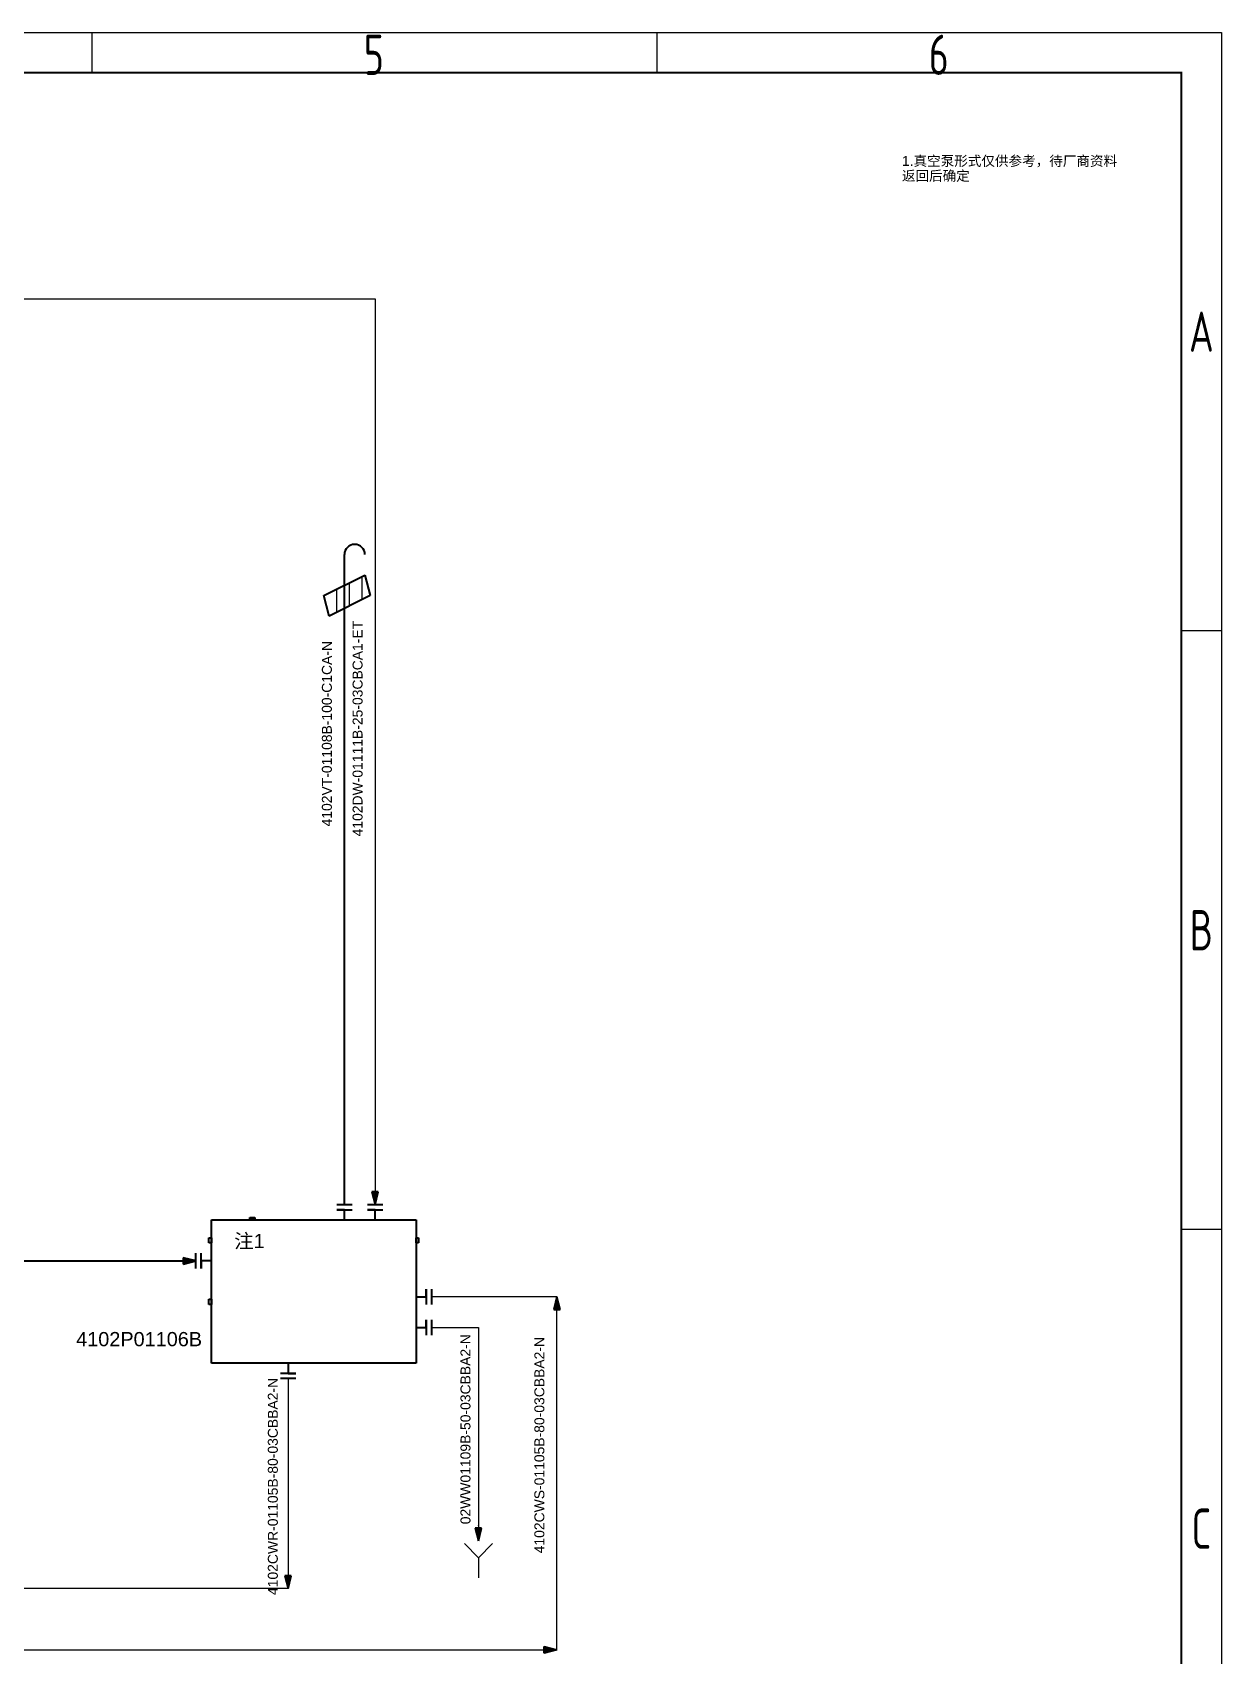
# Model space of a CAD drawing. Extents: x 757 to 8510, y -6585 to 527.
# Drawn here: x 7376.7 to 7671.8, y -680.4 to -277.6 of the extents above; entities that cross this region are included whole.
import ezdxf
from ezdxf.enums import TextEntityAlignment as Align

# ---------------------------------------------------------------- set-up
doc = ezdxf.new("R2010")
doc.units = 0
doc.header["$MEASUREMENT"] = 0
doc.layers.get('0').update_dxf_attribs({"linetype": 'CONTINUOUS'})
for name, color, linetype in [('10', 7, 'CONTINUOUS'), ('11', 7, 'CONTINUOUS'), ('ConsistencyChecks', 7, 'CONTINUOUS'), ('Default', 6, 'CONTINUOUS'), ('Notes', 7, 'CONTINUOUS'), ('PUB_TITLE', 1, 'CONTINUOUS'), ('WORK', 3, 'CONTINUOUS'), ('图框', 92, 'CONTINUOUS')]:
    doc.layers.add(name, color=color, linetype=linetype)
doc.styles.add('Arial', font='arial.ttf')
doc.styles.add('CD-Title Block', font='gbenor.shx', dxfattribs={"width": 0.8, "bigfont": 'gbcbig.shx'})
doc.styles.add('txt.shx', font='arial.ttf')

# ---------------------------------------------------------------- blocks, each defined once
blk = doc.blocks.new('FREE VENT')
at = {"color": 0, "linetype": 'ByBlock', "lineweight": -2}
blk.add_line((0, 0), (0, 7.62), dxfattribs=at)
blk.add_arc((2.54, 7.62), 2.54, 0, 180, dxfattribs=at)
blk = doc.blocks.new('CHENGDA-FLANGED NOZZLE CONNECT TO TT')
at = {"color": 0, "linetype": 'ByBlock', "lineweight": -2}
for p, q in [((0, 0), (2.54, 0)), ((2.54, 0), (2.54, 1.905)), ((2.54, 1.905), (2.54, -1.905)), ((3.81, 1.905), (3.81, -1.905))]:
    blk.add_line(p, q, dxfattribs=at)
blk = doc.blocks.new('FLANGED NOZZLE WITH BLIND')
at = {"color": 0, "linetype": 'ByBlock', "lineweight": -2}
for p, q in [((0, 0), (2.54, 0)), ((2.54, 0), (2.54, 1.905)), ((2.54, 1.905), (2.54, -1.905)), ((3.81, 1.905), (3.81, -1.905))]:
    blk.add_line(p, q, dxfattribs=at)
blk = doc.blocks.new('INSTRUMENT CONNECTOR')
at = {"color": 0, "linetype": 'ByBlock', "lineweight": -2}
for p, q in [((0, 0.635), (0.635, 0.635)), ((0, -0.635), (0, 0.635)), ((0.635, 0.635), (0.635, -0.635)), ((0.635, -0.635), (0, -0.635))]:
    blk.add_line(p, q, dxfattribs=at)
blk = doc.blocks.new('A1图框_H')
at = {"layer": '图框', "linetype": 'Continuous'}
for p, q in [((-270.33, 584), (-270.33, 574)), ((-130.16, 584), (-130.16, 574)), ((10, 435.5), (0, 435.5)), ((10, 287), (0, 287))]:
    blk.add_line(p, q, dxfattribs=at)
blk.add_lwpolyline([(-831, 584), (10, 584), (10, -10), (-831, -10)], close=True, dxfattribs=at)
at = {"layer": '图框', "linetype": 'Continuous', "const_width": 0.5}
blk.add_lwpolyline([(-806, 574), (0, 574), (0, 0), (-806, 0)], close=True, dxfattribs=at)
at = {"layer": '图框', "linetype": 'Continuous', "style": 'CD-Title Block', "width": 0.8}
for s, p in [('5', (-200.33, 578.47)), ('6', (-60.16, 578.47)), ('A', (5, 509.75)), ('B', (5, 361.25)), ('C', (5, 212.75))]:
    blk.add_text(s, height=10, dxfattribs=at).set_placement(p, align=Align.MIDDLE)

msp = doc.modelspace()

# ---------------------------------------------------------------- hatches: boundary and pattern name
at = {"layer": '11', "linetype": 'ByBlock'}
for points in [[(7461.73, -568.5), (7462.51, -565.34), (7460.93, -565.34)], [(7417.28, -582.47), (7414.12, -581.69), (7414.12, -583.27)], [(7506.84, -591.36), (7506.06, -594.51), (7507.64, -594.51)], [(7487.34, -651.94), (7488.12, -648.78), (7486.54, -648.78)], [(7440.14, -663.75), (7440.92, -660.59), (7439.34, -660.59)], [(7506.84, -678.99), (7503.68, -679.77), (7503.68, -678.19)]]:
    msp.add_hatch(color=7, dxfattribs=at).paths.add_polyline_path(points)
at = {"layer": 'Notes', "linetype": 'ByBlock'}
h = msp.add_hatch(dxfattribs=at)
h.set_pattern_fill('LINE', scale=25.4, angle=90, style=0)
h.set_pattern_definition([(90, (6928.326, -856.7858), (-3.175, 2e-16), [])])
h.paths.add_polyline_path([(7459.19, -412.29), (7449.03, -417.37), (7450.3, -422.45), (7460.46, -417.37)])

# ---------------------------------------------------------------- linework, layer by layer
at = {"layer": '10', "color": 16, "linetype": 'Continuous', "lineweight": 35, "true_color": 0x800000}
for p, q in [((7421.09, -607.87), (7421.09, -572.31)), ((7421.09, -572.31), (7471.89, -572.31)), ((7471.89, -572.31), (7471.89, -607.87)), ((7471.89, -607.87), (7421.09, -607.87))]:
    msp.add_line(p, q, dxfattribs=at)
at = {"layer": '11', "color": 7, "linetype": 'Continuous', "lineweight": 35}
for p, q in [((7460.93, -565.34), (7461.73, -568.5)), ((7462.51, -565.34), (7460.93, -565.34)), ((7461.73, -568.5), (7462.51, -565.34)), ((7414.12, -581.69), (7414.12, -583.27)), ((7417.28, -582.47), (7414.12, -581.69)), ((7414.12, -583.27), (7417.28, -582.47)), ((7506.84, -591.36), (7506.06, -594.51)), ((7507.64, -594.51), (7506.84, -591.36)), ((7506.06, -594.51), (7507.64, -594.51)), ((7486.54, -648.78), (7487.34, -651.94)), ((7488.12, -648.78), (7486.54, -648.78)), ((7487.34, -651.94), (7488.12, -648.78)), ((7439.34, -660.59), (7440.14, -663.75)), ((7440.92, -660.59), (7439.34, -660.59)), ((7440.14, -663.75), (7440.92, -660.59)), ((7503.68, -678.19), (7506.84, -678.99)), ((7503.68, -679.77), (7503.68, -678.19)), ((7506.84, -678.99), (7503.68, -679.77))]:
    msp.add_line(p, q, dxfattribs=at)
at = {"layer": '11', "color": 56, "linetype": 'Continuous', "lineweight": 35, "true_color": 0x808000}
msp.add_line((7360.13, -582.47), (7417.28, -582.47), dxfattribs=at)
at = {"layer": '11', "color": 30, "linetype": 'Continuous', "lineweight": 25, "true_color": 0xff8000}
for p, q in [((7506.84, -591.36), (7475.7, -591.36)), ((7506.84, -678.99), (7506.84, -591.36)), ((7475.7, -598.98), (7487.34, -598.98)), ((7487.34, -598.98), (7487.34, -651.94)), ((7304.25, -678.99), (7506.84, -678.99))]:
    msp.add_line(p, q, dxfattribs=at)
for points in [[(7271.23, -343.71), (7461.73, -343.71), (7461.73, -568.5)], [(7440.14, -611.68), (7440.14, -663.75), (7249.64, -663.75)]]:
    msp.add_lwpolyline(points, dxfattribs=at)
at = {"layer": '11', "color": 56, "linetype": 'Continuous', "lineweight": 35, "true_color": 0x808000}
msp.add_lwpolyline([(7454.11, -568.5), (7454.11, -414.83)], dxfattribs=at)
at = {"layer": '11', "color": 7, "linetype": 'Continuous', "lineweight": 0}
for points in [[(7461.73, -568.5), (7462.51, -565.34), (7460.93, -565.34)], [(7417.28, -582.47), (7414.12, -581.69), (7414.12, -583.27)], [(7506.84, -591.36), (7506.06, -594.51), (7507.64, -594.51)], [(7487.34, -651.94), (7488.12, -648.78), (7486.54, -648.78)], [(7440.14, -663.75), (7440.92, -660.59), (7439.34, -660.59)], [(7506.84, -678.99), (7503.68, -679.77), (7503.68, -678.19)]]:
    msp.add_lwpolyline(points, close=True, dxfattribs=at)
at = {"layer": 'ConsistencyChecks', "color": 7, "linetype": 'Continuous', "lineweight": 9}
for p in [(7454.11, -414.83), (7431.25, -571.67), (7454.11, -568.5), (7461.73, -568.5), (7454.11, -572.31), (7461.73, -572.31), (7420.45, -577.39), (7472.52, -577.39), (7417.28, -582.47), (7421.09, -582.47), (7471.89, -591.36), (7475.7, -591.36), (7420.45, -592.63), (7471.89, -598.98), (7440.14, -607.87), (7440.14, -611.68)]:
    msp.add_point(p, dxfattribs=at)
at = {"layer": 'ConsistencyChecks', "color": 5, "linetype": 'Continuous', "lineweight": 9}
for p in [(7431.25, -572.31), (7421.09, -577.39), (7471.89, -577.39), (7421.09, -592.63), (7487.34, -648.19)]:
    msp.add_point(p, dxfattribs=at)
at = {"layer": 'Notes', "color": 7, "linetype": 'Continuous', "lineweight": 35}
for p, q in [((7449.03, -417.37), (7459.19, -412.29)), ((7459.19, -412.29), (7460.46, -417.37)), ((7450.3, -422.45), (7449.03, -417.37)), ((7460.46, -417.37), (7450.3, -422.45))]:
    msp.add_line(p, q, dxfattribs=at)
at = {"layer": 'Notes', "color": 7, "linetype": 'Continuous', "lineweight": 0}
msp.add_lwpolyline([(7459.19, -412.29), (7449.03, -417.37), (7450.3, -422.45), (7460.46, -417.37)], close=True, dxfattribs=at)
at = {"layer": 'PUB_TITLE', "color": 2}
msp.add_lwpolyline([(6830.75, -277.65), (7671.75, -277.65), (7671.75, -871.65), (6830.75, -871.65)], close=True, dxfattribs=at)
at = {"layer": 'WORK', "color": 7}
for p, q in [((7483.89, -652.62, 0), (7487.39, -656.12, 0)), ((7487.39, -656.12, 0), (7490.89, -652.62, 0)), ((7487.39, -656.12, 0), (7487.39, -661.12, 0))]:
    msp.add_line(p, q, dxfattribs=at)

# ---------------------------------------------------------------- block references
at = {"layer": '10', "color": 16, "linetype": 'Continuous', "lineweight": 35, "true_color": 0x800000}
for name, p, rotation in [('INSTRUMENT CONNECTOR', (7431.25, -572.31), 90.00000000000594), ('CHENGDA-FLANGED NOZZLE CONNECT TO TT', (7454.11, -572.31), 90.00000000000594), ('CHENGDA-FLANGED NOZZLE CONNECT TO TT', (7461.73, -572.31), 90.00000000000594), ('INSTRUMENT CONNECTOR', (7421.09, -577.39), 180.0000000000119), ('CHENGDA-FLANGED NOZZLE CONNECT TO TT', (7421.09, -582.47), 180.0000000000119), ('INSTRUMENT CONNECTOR', (7421.09, -592.63), 180.0000000000119), ('CHENGDA-FLANGED NOZZLE CONNECT TO TT', (7440.14, -607.87), 269.9999999999941)]:
    msp.add_blockref(name, p, dxfattribs=dict(at, rotation=rotation))
for name, p in [('INSTRUMENT CONNECTOR', (7471.89, -577.39)), ('CHENGDA-FLANGED NOZZLE CONNECT TO TT', (7471.89, -591.36)), ('FLANGED NOZZLE WITH BLIND', (7471.89, -598.98))]:
    msp.add_blockref(name, p, dxfattribs=at)
at = {"layer": '11', "color": 56, "linetype": 'Continuous', "lineweight": 35, "true_color": 0x808000}
msp.add_blockref('FREE VENT', (7454.11, -414.83), dxfattribs=at)
at = {"layer": '图框', "linetype": 'Continuous'}
msp.add_blockref('A1图框_H', (7661.75, -861.65), dxfattribs=at)

# ---------------------------------------------------------------- texts
at = {"layer": '10', "color": 7, "style": 'Arial'}
for s, height, p in [('注1', 3.528, (7430.55, -577.53)), ('4102P01106B', 3.5278, (7403.17, -601.88))]:
    msp.add_text(s, height=height, dxfattribs=at).set_placement(p, align=Align.MIDDLE_CENTER)
at = {"layer": '11', "color": 7, "style": 'Arial'}
for s, p in [('4102DW-01111B-25-03CBCA1-ET', (7458.61, -450.39)), ('4102VT-01108B-100-C1CA-N', (7450.99, -451.66)), ('02WW01109B-50-03CBBA2-N', (7485.38, -624.24)), ('4102CWS-01105B-80-03CBBA2-N', (7503.72, -628.19)), ('4102CWR-01105B-80-03CBBA2-N', (7437.58, -638.44))]:
    msp.add_text(s, height=2.4694, rotation=90, dxfattribs=at).set_placement(p, align=Align.CENTER)
at = {"layer": 'Default', "color": 7, "style": 'txt.shx'}
for s, height, p in [('1.真空泵形式仅供参考，待厂商资料', 2.4694, (7592.44, -310.76)), ('返回后确定', 2.469, (7592.44, -314.45))]:
    msp.add_text(s, height=height, dxfattribs=at).set_placement(p)

doc.saveas('drawing.dxf')
